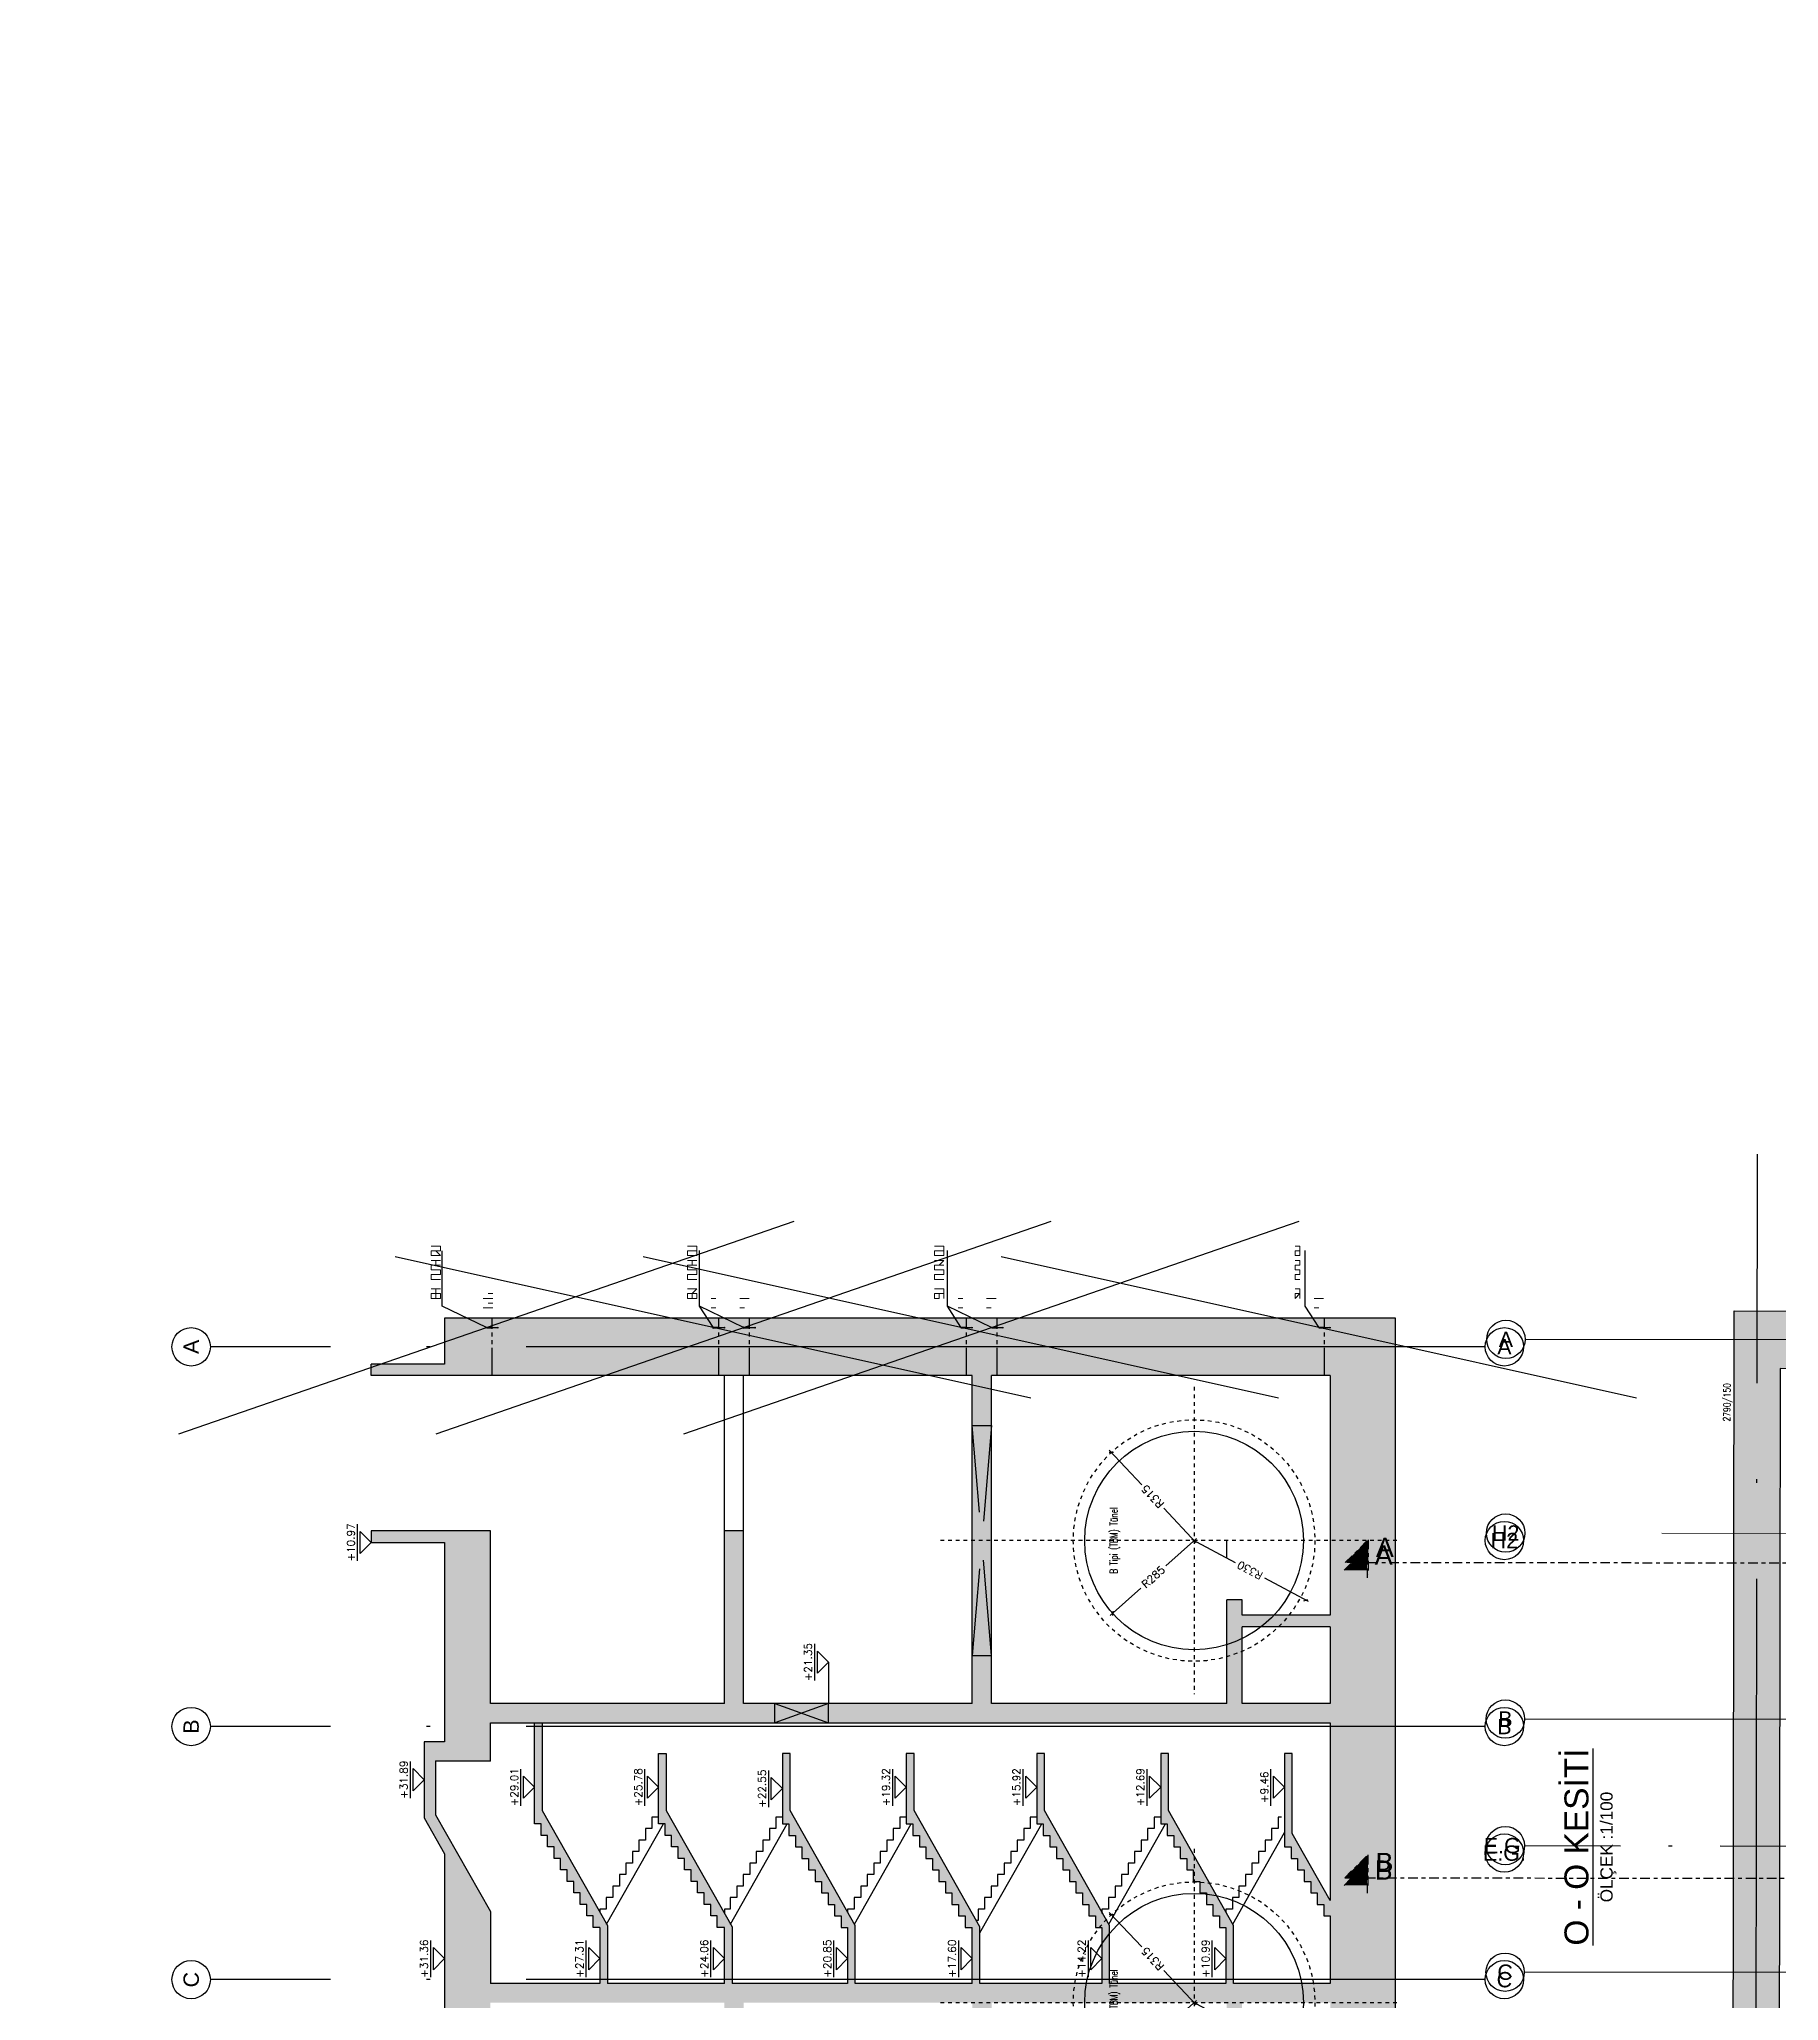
# Model space of a CAD drawing. Header units: millimetres. Extents: x 400382 to 401500, y 4543975 to 4544133.
# Drawn here: x 400678.3 to 400723.6, y 4544075.5 to 4544126.7 of the extents above; entities that cross this region are included whole.
import ezdxf
from ezdxf.enums import TextEntityAlignment as Align

# ---------------------------------------------------------------- set-up
doc = ezdxf.new("R2010")
doc.units = ezdxf.units.MM
for name, pattern in [('ACAD_ISO05W100', [33, 24, -3, 0, -3, 0, -3]), ('AKS', [3, 2.5, -0.25, 0, -0.25]), ('CENTER', [2, 1.25, -0.25, 0.25, -0.25]), ('CIZGI', [0.4, 0.25, -0.15]), ('CONTINU', [0]), ('DASHDOT2', [0.5, 0.25, -0.125, 0, -0.125]), ('HIDDEN', [0.375, 0.25, -0.125])]:
    doc.linetypes.add(name, pattern=pattern)
doc.layers.add('A-DETL', color=90, linetype='Continuous', lineweight=15)
for name, color, linetype in [('aks prota', 2, 'AKS'), ('caks prota', 4, 'Continuous'), ('görünüş prota', 4, 'Continuous'), ('iderzi_PROTA', 3, 'Continuous'), ('inşaat derzi prota', 11, 'Continuous'), ('kesik prota', 2, 'CIZGI'), ('kesit prota', 1, 'Continuous'), ('kesit tarama prota', 252, 'Continuous'), ('kolon tarama prota', 252, 'Continuous'), ('kot prota', 4, 'Continuous'), ('lkolon prota', 4, 'Continuous'), ('lperde prota', 4, 'Continuous'), ('merdiven prota', 2, 'Continuous'), ('not prota', 2, 'Continuous'), ('not çizgisi prota', 4, 'Continuous'), ('perde prota', 1, 'Continuous'), ('PRT-AL-TUNEL_EKSENI', 14, 'DASHDOT2'), ('PRT-CST-rc_level', 6, 'Continuous'), ('PRT-CST-rc_levermark', 4, 'Continuous'), ('skesit prota', 7, 'Continuous'), ('st_s_su tutucu', 2, 'Continuous'), ('st_s_ölçü', 4, 'Continuous'), ('t35 prota', 3, 'Continuous'), ('taks prota', 7, 'Continuous'), ('tkesit prota', 7, 'Continuous'), ('tplan prota', 7, 'Continuous')]:
    doc.layers.add(name, color=color, linetype=linetype)
doc.styles.add('Arial', font='Arial.ttf')
doc.styles.add('OLCU', font='romanstw.shx')
doc.styles.get("Standard").update_dxf_attribs({"font": 'Arial.ttf'})
doc.styles.add('TAKS', font='Arial Unicode.ttf')
doc.styles.add('TEXT250', font='romanstw.shx', dxfattribs={"width": 0.8, "height": 25})
doc.styles.add('tkolon', font='romanstw.shx')
doc.dimstyles.new('1-100', dxfattribs={"dimscale": 0.5, "dimtxt": 2, "dimasz": 7.5, "dimexe": 3, "dimexo": 5, "dimgap": 5, "dimtad": 3, "dimdec": 1, "dimlfac": 2, "dimzin": 9, "dimdsep": 46, "dimtxsty": 'Standard', "dimblk": 'OBLIQUE', "dimcen": 0.09, "dimclrd": 3, "dimclre": 3, "dimclrt": 1, "dimadec": 3, "dimazin": 0, "dimtfac": 1, "dimtdec": 1, "dimtofl": 0, "dimtmove": 0, "dimatfit": 3, "dimfxl": 4, "dimtolj": 1, "dimtzin": 0, "dimarcsym": 0})
doc.dimstyles.new('1-50', dxfattribs={"dimtxt": 10, "dimasz": 4, "dimexe": 4, "dimexo": 8, "dimgap": 4, "dimtad": 1, "dimdec": 1, "dimrnd": 0.05, "dimzin": 9, "dimdsep": 46, "dimtxsty": 'OLCU', "dimblk1": 'OBLIQUE', "dimblk2": 'OBLIQUE', "dimsah": 1, "dimcen": 2, "dimdle": 4, "dimclrd": 4, "dimclre": 4, "dimclrt": 3, "dimadec": 1, "dimazin": 0, "dimtfac": 1, "dimtdec": 1, "dimtix": 1, "dimtmove": 2, "dimatfit": 3, "dimldrblk": 'OBLIQUE', "dimfxl": 1, "dimtvp": 1, "dimtolj": 1, "dimtzin": 1, "dimarcsym": 0})

# ---------------------------------------------------------------- blocks, each defined once
blk = doc.blocks.new('_Oblique')
at = {"layer": 'st_s_ölçü', "lineweight": -2}
blk.add_line((-0.5, -0.5), (0.5, 0.5), dxfattribs=at)
blk = doc.blocks.new('*D9')
at = {"layer": 'DEFPOINTS', "color": 0, "transparency": 16777216}
for p in [(-455.8, 109.6), (-265.8, -102.9)]:
    blk.add_point(p, dxfattribs=at)
at = {"layer": 'st_s_ölçü', "color": 4, "lineweight": -2, "transparency": 16777216}
for p, q in [((-461.1, 115.6), (-389.9, 36)), ((-260.5, -108.8), (-331.6, -29.2))]:
    blk.add_line(p, q, dxfattribs=at)
at = {"layer": 'st_s_ölçü', "color": 4, "lineweight": -2, "transparency": 16777216, "xscale": 8, "yscale": 8, "zscale": 8, "rotation": 131.8058995973175}
blk.add_blockref('_Oblique', (-455.8, 109.6), dxfattribs=at)
at = {"layer": 'st_s_ölçü', "color": 3, "transparency": 16777216, "insert": (-360.8, 3.4), "char_height": 20, "attachment_point": 5, "rotation": 311.8059, "style": 'OLCU'}
blk.add_mtext('\\A1;R285', dxfattribs=at)
blk = doc.blocks.new('*D10')
at = {"layer": 'DEFPOINTS', "color": 0, "transparency": 16777216}
for p in [(-36.3, 113), (-265.8, -102.9)]:
    blk.add_point(p, dxfattribs=at)
at = {"layer": 'st_s_ölçü', "color": 4, "lineweight": -2, "transparency": 16777216}
for p, q in [((-30.5, 118.4), (-120.6, 33.7)), ((-271.6, -108.3), (-181.5, -23.6))]:
    blk.add_line(p, q, dxfattribs=at)
at = {"layer": 'st_s_ölçü', "color": 4, "lineweight": -2, "transparency": 16777216, "xscale": 8, "yscale": 8, "zscale": 8, "rotation": 43.24583088137385}
blk.add_blockref('_Oblique', (-36.3, 113), dxfattribs=at)
at = {"layer": 'st_s_ölçü', "color": 3, "transparency": 16777216, "insert": (-151.1, 5.1), "char_height": 20, "attachment_point": 5, "rotation": 43.2458, "style": 'OLCU'}
blk.add_mtext('\\A1;R315', dxfattribs=at)
blk = doc.blocks.new('*D11')
at = {"layer": 'DEFPOINTS', "color": 0, "transparency": 16777216}
for p in [(-265.8, -102.9), (-421, -394.1)]:
    blk.add_point(p, dxfattribs=at)
at = {"layer": 'lkolon prota', "color": 4, "lineweight": -2, "transparency": 16777216}
for p, q in [((-262, -95.8), (-322.9, -209.9)), ((-424.8, -401.1), (-364, -287))]:
    blk.add_line(p, q, dxfattribs=at)
at = {"layer": 'lkolon prota', "color": 4, "lineweight": -2, "transparency": 16777216, "xscale": 8, "yscale": 8, "zscale": 8, "rotation": 241.9351701811658}
blk.add_blockref('_Oblique', (-421, -394.1), dxfattribs=at)
at = {"layer": 'lkolon prota', "color": 3, "transparency": 16777216, "insert": (-343.4, -248.5), "char_height": 20, "attachment_point": 5, "rotation": 61.9352, "style": 'OLCU'}
blk.add_mtext('\\A1;R330', dxfattribs=at)
blk = doc.blocks.new('KOTK5')
at = {"layer": 'PRT-CST-rc_levermark'}
blk.add_line((217, 160), (-213, 160), dxfattribs=at)
blk.add_lwpolyline([(130, 130), (-130, 130), (0, 0)], close=True, dxfattribs=at)
at = {"layer": 'PRT-CST-rc_level', "style": 'OLCU'}
blk.add_attdef('000.00', text='', height=90, dxfattribs=at).set_placement((0, 193), align=Align.CENTER)
blk = doc.blocks.new('D')
at = {"layer": 'st_s_su tutucu', "linetype": 'CONTINU', "ltscale": 0.2}
for p, q in [((-39988, 52508), (-39993, 52508)), ((-39993, 52508), (-39993, 52507)), ((-39993, 52507), (-39991, 52506)), ((-39991, 52499), (-39992, 52499)), ((-39992, 52499), (-39992, 52498)), ((-39992, 52498), (-39991, 52498)), ((-39991, 52489), (-39992, 52489)), ((-39992, 52489), (-39992, 52488)), ((-39992, 52488), (-39991, 52488)), ((-39991, 52479), (-39992, 52479)), ((-39992, 52479), (-39992, 52478)), ((-39992, 52478), (-39991, 52478)), ((-39991, 52506), (-39991, 52499)), ((-39991, 52498), (-39991, 52489)), ((-39991, 52488), (-39991, 52479)), ((-39991, 52469), (-39991, 52478)), ((-39990, 52506), (-39988, 52507)), ((-39990, 52499), (-39990, 52506)), ((-39989, 52499), (-39990, 52499)), ((-39990, 52489), (-39990, 52498)), ((-39990, 52498), (-39989, 52498)), ((-39989, 52489), (-39990, 52489)), ((-39990, 52479), (-39990, 52488)), ((-39990, 52488), (-39989, 52488)), ((-39989, 52479), (-39990, 52479)), ((-39990, 52478), (-39989, 52478)), ((-39990, 52478), (-39990, 52469)), ((-39989, 52498), (-39989, 52499)), ((-39989, 52488), (-39989, 52489)), ((-39989, 52478), (-39989, 52479)), ((-39988, 52507), (-39988, 52508)), ((-39993, 52449), (-39991, 52450)), ((-39993, 52448), (-39993, 52449)), ((-39988, 52448), (-39993, 52448)), ((-39992, 52468), (-39992, 52469)), ((-39992, 52469), (-39991, 52469)), ((-39991, 52468), (-39992, 52468)), ((-39992, 52458), (-39992, 52459)), ((-39992, 52459), (-39991, 52459)), ((-39991, 52458), (-39992, 52458)), ((-39991, 52459), (-39991, 52468)), ((-39991, 52450), (-39991, 52458)), ((-39990, 52469), (-39989, 52469)), ((-39989, 52468), (-39990, 52468)), ((-39990, 52468), (-39990, 52459)), ((-39990, 52459), (-39989, 52459)), ((-39989, 52458), (-39990, 52458)), ((-39990, 52458), (-39990, 52450)), ((-39990, 52450), (-39988, 52449)), ((-39989, 52469), (-39989, 52468)), ((-39989, 52459), (-39989, 52458)), ((-39988, 52449), (-39988, 52448))]:
    blk.add_line(p, q, dxfattribs=at)
blk = doc.blocks.new('A$C127942D9')
at = {"layer": 'aks prota', "ltscale": 2}
blk.add_line((-265.793, -631.684), (-265.793, 559.681), dxfattribs=at)
at = {"layer": 'aks prota'}
blk.add_line((135.187, -102.854), (-666.774, -102.854), dxfattribs=at)
at = {"layer": 'görünüş prota', "color": 6, "linetype": 'CIZGI', "ltscale": 2}
blk.add_circle((-265.793, -102.854), 315, dxfattribs=at)
at = {"layer": 'görünüş prota', "color": 6}
blk.add_circle((-265.793, -102.854), 285, dxfattribs=at)
at = {"layer": 'not prota', "style": 'TEXT250', "width": 0.7}
blk.add_text('B Tipi (TBM) Tünel', height=20, dxfattribs=at).set_placement((-265.793, 106.819), align=Align.MIDDLE_CENTER)
at = {"layer": 'lkolon prota'}
dim = blk.add_radius_dim(center=(-265.793, -102.854), mpoint=(-421.048, -394.051), dimstyle='1-100', dxfattribs=at)
dim.commit()
dim.dimension.update_dxf_attribs({"geometry": '*D11', "text_midpoint": (-343.421, -248.453), "dimtype": 132})
at = {"layer": 'st_s_ölçü'}
for mpoint, picture, middle in [((-455.777, 109.587), '*D9', (-360.785, 3.366)), ((-36.341, 112.962), '*D10', (-151.067, 5.054))]:
    dim = blk.add_radius_dim(center=(-265.793, -102.854), mpoint=mpoint, dimstyle='1-100', dxfattribs=at)
    dim.commit()
    dim.dimension.update_dxf_attribs({"geometry": picture, "text_midpoint": middle, "dimtype": 132})

msp = doc.modelspace()

# ---------------------------------------------------------------- hatches: boundary and pattern name
at = {"layer": 'kesit tarama prota'}
h = msp.add_hatch(color=256, dxfattribs=at)
h.dxf.hatch_style = 1
h.paths.add_polyline_path([(400713.633, 4544093.35), (400688.843, 4544093.35), (400688.843, 4544092.15), (400686.933, 4544092.15), (400686.933, 4544091.85), (400702.603, 4544091.85), (400702.603, 4544083.3), (400696.643, 4544083.3), (400696.643, 4544087.8), (400696.143, 4544087.8), (400696.143, 4544083.3), (400690.043, 4544083.3), (400690.043, 4544087.8), (400686.933, 4544087.8), (400686.933, 4544087.5), (400688.843, 4544087.5), (400688.843, 4544082.3), (400688.313, 4544082.3), (400688.313, 4544080.318), (400688.843, 4544079.382), (400688.843, 4544065.45), (400713.633, 4544065.45)])
h.paths.add_polyline_path([(400711.933, 4544078.165), (400710.943, 4544079.912), (400710.943, 4544082), (400710.743, 4544082), (400710.743, 4544079.56), (400710.913, 4544079.56), (400710.913, 4544079.26), (400711.083, 4544079.26), (400711.083, 4544078.96), (400711.253, 4544078.96), (400711.253, 4544078.66), (400711.423, 4544078.66), (400711.423, 4544078.36), (400711.593, 4544078.36), (400711.593, 4544078.06), (400711.763, 4544078.06), (400711.763, 4544077.76), (400711.933, 4544077.76), (400711.933, 4544076), (400709.413, 4544076), (400709.413, 4544077.512), (400707.713, 4544080.512), (400707.713, 4544082), (400707.513, 4544082), (400707.513, 4544080.16), (400707.683, 4544080.16), (400707.683, 4544079.86), (400707.853, 4544079.86), (400707.853, 4544079.56), (400708.023, 4544079.56), (400708.023, 4544079.26), (400708.193, 4544079.26), (400708.193, 4544078.96), (400708.363, 4544078.96), (400708.363, 4544078.66), (400708.533, 4544078.66), (400708.533, 4544078.36), (400708.703, 4544078.36), (400708.703, 4544078.06), (400708.873, 4544078.06), (400708.873, 4544077.76), (400709.043, 4544077.76), (400709.043, 4544077.46), (400709.213, 4544077.46), (400709.213, 4544076), (400706.183, 4544076), (400706.183, 4544077.512), (400704.483, 4544080.512), (400704.483, 4544082), (400704.283, 4544082), (400704.283, 4544080.16), (400704.453, 4544080.16), (400704.453, 4544079.86), (400704.623, 4544079.86), (400704.623, 4544079.56), (400704.793, 4544079.56), (400704.793, 4544079.26), (400704.963, 4544079.26), (400704.963, 4544078.96), (400705.133, 4544078.96), (400705.133, 4544078.66), (400705.303, 4544078.66), (400705.303, 4544078.36), (400705.473, 4544078.36), (400705.473, 4544078.06), (400705.643, 4544078.06), (400705.643, 4544077.76), (400705.813, 4544077.76), (400705.813, 4544077.46), (400705.983, 4544077.46), (400705.983, 4544076), (400702.803, 4544076), (400702.803, 4544077.477), (400701.083, 4544080.512), (400701.083, 4544082), (400700.883, 4544082), (400700.883, 4544080.16), (400701.053, 4544080.16), (400701.053, 4544079.86), (400701.223, 4544079.86), (400701.223, 4544079.56), (400701.393, 4544079.56), (400701.393, 4544079.26), (400701.563, 4544079.26), (400701.563, 4544078.96), (400701.733, 4544078.96), (400701.733, 4544078.66), (400701.903, 4544078.66), (400701.903, 4544078.36), (400702.073, 4544078.36), (400702.073, 4544078.06), (400702.243, 4544078.06), (400702.243, 4544077.76), (400702.413, 4544077.76), (400702.413, 4544077.46), (400702.603, 4544077.46), (400702.603, 4544076), (400699.553, 4544076), (400699.553, 4544077.512), (400697.853, 4544080.512), (400697.853, 4544082), (400697.653, 4544082), (400697.653, 4544080.16), (400697.823, 4544080.16), (400697.823, 4544079.86), (400697.993, 4544079.86), (400697.993, 4544079.56), (400698.163, 4544079.56), (400698.163, 4544079.26), (400698.333, 4544079.26), (400698.333, 4544078.96), (400698.503, 4544078.96), (400698.503, 4544078.66), (400698.673, 4544078.66), (400698.673, 4544078.36), (400698.843, 4544078.36), (400698.843, 4544078.06), (400699.013, 4544078.06), (400699.013, 4544077.76), (400699.183, 4544077.76), (400699.183, 4544077.46), (400699.353, 4544077.46), (400699.353, 4544076), (400696.343, 4544076), (400696.343, 4544077.477), (400694.623, 4544080.512), (400694.623, 4544082), (400694.423, 4544082), (400694.423, 4544080.16), (400694.593, 4544080.16), (400694.593, 4544079.86), (400694.763, 4544079.86), (400694.763, 4544079.56), (400694.933, 4544079.56), (400694.933, 4544079.26), (400695.103, 4544079.26), (400695.103, 4544078.96), (400695.273, 4544078.96), (400695.273, 4544078.66), (400695.443, 4544078.66), (400695.443, 4544078.36), (400695.613, 4544078.36), (400695.613, 4544078.06), (400695.783, 4544078.06), (400695.783, 4544077.76), (400695.953, 4544077.76), (400695.953, 4544077.46), (400696.143, 4544077.46), (400696.143, 4544076), (400693.093, 4544076), (400693.093, 4544077.512), (400691.393, 4544080.512), (400691.393, 4544082.8), (400691.193, 4544082.8), (400691.193, 4544080.16), (400691.363, 4544080.16), (400691.363, 4544079.86), (400691.533, 4544079.86), (400691.533, 4544079.56), (400691.703, 4544079.56), (400691.703, 4544079.26), (400691.873, 4544079.26), (400691.873, 4544078.96), (400692.043, 4544078.96), (400692.043, 4544078.66), (400692.213, 4544078.66), (400692.213, 4544078.36), (400692.383, 4544078.36), (400692.383, 4544078.06), (400692.553, 4544078.06), (400692.553, 4544077.76), (400692.723, 4544077.76), (400692.723, 4544077.46), (400692.893, 4544077.46), (400692.893, 4544076), (400690.043, 4544076), (400690.043, 4544077.873), (400688.613, 4544080.397), (400688.613, 4544081.8), (400690.043, 4544081.8), (400690.043, 4544082.8), (400711.933, 4544082.8)], flags=16)
h.paths.add_polyline_path([(400711.933, 4544083.3), (400709.633, 4544083.3), (400709.633, 4544085.3), (400711.933, 4544085.3)], flags=16)
h.paths.add_polyline_path([(400711.933, 4544085.6), (400709.633, 4544085.6), (400709.633, 4544086), (400709.233, 4544086), (400709.233, 4544083.3), (400703.103, 4544083.3), (400703.103, 4544091.85), (400711.933, 4544091.85)], flags=16)
h.paths.add_polyline_path([(400711.933, 4544075.5), (400711.933, 4544073.5), (400709.633, 4544073.5), (400709.633, 4544075.5)], flags=16)
h.paths.add_polyline_path([(400709.233, 4544075.5), (400709.233, 4544072.8), (400709.633, 4544072.8), (400709.633, 4544073.2), (400711.933, 4544073.2), (400711.933, 4544066.95), (400703.103, 4544066.95), (400703.103, 4544075.5)], flags=16)
h.paths.add_polyline_path([(400702.603, 4544075.5), (400702.603, 4544066.95), (400696.643, 4544066.95), (400696.643, 4544075.5)], flags=16)
h.paths.add_polyline_path([(400696.143, 4544075.5), (400696.143, 4544066.95), (400690.043, 4544066.95), (400690.043, 4544075.5)], flags=16)
h = msp.add_hatch(color=256, dxfattribs=at)
h.dxf.hatch_style = 1
h.paths.add_polyline_path([(400712.892, 4544087.373), (400712.292, 4544086.773), (400712.892, 4544086.773)])
h = msp.add_hatch(color=256, dxfattribs=at)
h.dxf.hatch_style = 1
h.paths.add_polyline_path([(400712.924, 4544087.572), (400712.323, 4544086.973), (400712.923, 4544086.972)])
h = msp.add_hatch(color=256, dxfattribs=at)
h.dxf.hatch_style = 1
h.paths.add_polyline_path([(400712.892, 4544079.157), (400712.292, 4544078.557), (400712.892, 4544078.557)])
h = msp.add_hatch(color=256, dxfattribs=at)
h.dxf.hatch_style = 1
h.paths.add_polyline_path([(400712.914, 4544079.356), (400712.313, 4544078.757), (400712.913, 4544078.756)])
at = {"layer": 'kolon tarama prota'}
h = msp.add_hatch(color=256, dxfattribs=at)
h.dxf.hatch_style = 1
h.paths.add_polyline_path([(400787.123, 4544067.056), (400789.185, 4544065.554), (400722.426, 4544065.637), (400722.461, 4544093.537), (400744.727, 4544093.509), (400746.836, 4544096.404), (400748.048, 4544095.52), (400745.49, 4544092.008), (400723.659, 4544092.036), (400723.628, 4544067.136)])

# ---------------------------------------------------------------- linework, layer by layer
at = {"layer": 'A-DETL', "color": 1, "lineweight": 5}
msp.add_lwpolyline([(400720.575, 4544087.739), (400879.024, 4544087.542)], dxfattribs=at)
at = {"layer": 'aks prota', "ltscale": 10}
for p, q in [((400723.021, 4544061.553), (400723.066, 4544097.624)), ((400882.93, 4544092.587), (400717.011, 4544092.794)), ((400715.972, 4544092.6), (400682.742, 4544092.6)), ((400715.972, 4544082.7), (400682.742, 4544082.7)), ((400882.918, 4544082.687), (400716.999, 4544082.894)), ((400715.972, 4544076.1), (400682.742, 4544076.1)), ((400882.91, 4544076.087), (400716.991, 4544076.294))]:
    msp.add_line(p, q, dxfattribs=at)
at = {"layer": 'caks prota', "ltscale": 0.05}
for centre in [(400716.511, 4544092.795), (400682.242, 4544092.6), (400716.472, 4544092.6), (400716.505, 4544087.745), (400716.472, 4544087.55), (400682.242, 4544082.7), (400716.472, 4544082.7), (400716.499, 4544082.895), (400716.495, 4544079.595), (400716.472, 4544079.4), (400682.242, 4544076.1), (400716.472, 4544076.1), (400716.491, 4544076.295)]:
    msp.add_circle(centre, 0.5, dxfattribs=at)
at = {"layer": 'görünüş prota'}
for points in [[(400696.143, 4544087.8), (400696.143, 4544091.85)], [(400696.643, 4544087.792), (400696.643, 4544091.85)], [(400694.423, 4544080.34), (400694.253, 4544080.34), (400694.253, 4544080.04), (400694.083, 4544080.04), (400694.083, 4544079.74), (400693.913, 4544079.74), (400693.913, 4544079.44), (400693.743, 4544079.44), (400693.743, 4544079.14), (400693.573, 4544079.14), (400693.573, 4544078.84), (400693.403, 4544078.84), (400693.403, 4544078.54), (400693.233, 4544078.54), (400693.233, 4544078.24), (400693.063, 4544078.24), (400693.063, 4544077.94), (400692.893, 4544077.94), (400692.893, 4544077.865)], [(400693.072, 4544077.55), (400694.551, 4544080.16)], [(400697.653, 4544080.34), (400697.483, 4544080.34), (400697.483, 4544080.04), (400697.313, 4544080.04), (400697.313, 4544079.74), (400697.143, 4544079.74), (400697.143, 4544079.44), (400696.973, 4544079.44), (400696.973, 4544079.14), (400696.803, 4544079.14), (400696.803, 4544078.84), (400696.633, 4544078.84), (400696.633, 4544078.54), (400696.463, 4544078.54), (400696.463, 4544078.24), (400696.293, 4544078.24), (400696.293, 4544077.94), (400696.143, 4544077.94), (400696.143, 4544077.83)], [(400696.302, 4544077.55), (400697.781, 4544080.16)], [(400700.883, 4544080.34), (400700.713, 4544080.34), (400700.713, 4544080.04), (400700.543, 4544080.04), (400700.543, 4544079.74), (400700.373, 4544079.74), (400700.373, 4544079.44), (400700.203, 4544079.44), (400700.203, 4544079.14), (400700.033, 4544079.14), (400700.033, 4544078.84), (400699.863, 4544078.84), (400699.863, 4544078.54), (400699.693, 4544078.54), (400699.693, 4544078.24), (400699.523, 4544078.24), (400699.523, 4544077.94), (400699.353, 4544077.94), (400699.353, 4544077.865)], [(400699.532, 4544077.55), (400701.011, 4544080.16)], [(400704.283, 4544080.34), (400704.113, 4544080.34), (400704.113, 4544080.04), (400703.943, 4544080.04), (400703.943, 4544079.74), (400703.773, 4544079.74), (400703.773, 4544079.44), (400703.603, 4544079.44), (400703.603, 4544079.14), (400703.433, 4544079.14), (400703.433, 4544078.84), (400703.263, 4544078.84), (400703.263, 4544078.54), (400703.093, 4544078.54), (400703.093, 4544078.24), (400702.923, 4544078.24), (400702.923, 4544077.94), (400702.753, 4544077.94), (400702.753, 4544077.64), (400702.711, 4544077.64)], [(400702.803, 4544077.322), (400704.411, 4544080.16)], [(400707.513, 4544080.34), (400707.343, 4544080.34), (400707.343, 4544080.04), (400707.173, 4544080.04), (400707.173, 4544079.74), (400707.003, 4544079.74), (400707.003, 4544079.44), (400706.833, 4544079.44), (400706.833, 4544079.14), (400706.663, 4544079.14), (400706.663, 4544078.84), (400706.493, 4544078.84), (400706.493, 4544078.54), (400706.323, 4544078.54), (400706.323, 4544078.24), (400706.153, 4544078.24), (400706.153, 4544077.94), (400705.983, 4544077.94), (400705.983, 4544077.822)], [(400706.162, 4544077.55), (400707.641, 4544080.16)], [(400710.663, 4544080.34), (400710.573, 4544080.34), (400710.573, 4544080.04), (400710.403, 4544080.04), (400710.403, 4544079.74), (400710.233, 4544079.74), (400710.233, 4544079.44), (400710.063, 4544079.44), (400710.063, 4544079.14), (400709.893, 4544079.14), (400709.893, 4544078.84), (400709.723, 4544078.84), (400709.723, 4544078.54), (400709.553, 4544078.54), (400709.553, 4544078.24), (400709.383, 4544078.24), (400709.383, 4544077.94), (400709.213, 4544077.94), (400709.213, 4544077.865)], [(400709.392, 4544077.55), (400710.743, 4544079.934)]]:
    msp.add_lwpolyline(points, dxfattribs=at)
at = {"layer": 'iderzi_PROTA'}
msp.add_line((400709.233, 4544087.096), (400709.233, 4544087.55), dxfattribs=at)
at = {"layer": 'inşaat derzi prota', "linetype": 'ACAD_ISO05W100', "ltscale": 0.03}
for points in [[(400690.088, 4544091.85), (400690.088, 4544093.35)], [(400695.993, 4544091.85), (400695.993, 4544093.35)], [(400696.793, 4544091.85), (400696.793, 4544093.35)], [(400702.453, 4544091.85), (400702.453, 4544093.35)], [(400703.253, 4544091.85), (400703.253, 4544093.35)], [(400711.783, 4544091.85), (400711.783, 4544093.35)]]:
    msp.add_lwpolyline(points, dxfattribs=at)
at = {"layer": 'kesik prota', "ltscale": 10}
msp.add_lwpolyline([(400697.453, 4544082.8), (400697.453, 4544083.3), (400698.853, 4544082.8), (400698.853, 4544083.3), (400697.453, 4544082.8)], dxfattribs=at)
at = {"layer": 'kesit prota', "color": 1}
for p, q in [((400686.933, 4544091.85), (400686.933, 4544092.15)), ((400702.603, 4544091.85), (400686.933, 4544091.85)), ((400702.603, 4544083.3), (400702.603, 4544091.85)), ((400711.933, 4544091.85), (400703.103, 4544091.85)), ((400703.103, 4544083.3), (400703.103, 4544091.85)), ((400711.933, 4544091.85), (400711.933, 4544085.6)), ((400696.143, 4544083.3), (400696.143, 4544087.8)), ((400696.643, 4544087.8), (400696.143, 4544087.8)), ((400696.643, 4544083.3), (400696.643, 4544087.8)), ((400709.233, 4544083.3), (400709.233, 4544086)), ((400709.633, 4544086), (400709.233, 4544086)), ((400709.633, 4544085.6), (400709.633, 4544086)), ((400711.933, 4544085.6), (400709.633, 4544085.6)), ((400709.633, 4544083.3), (400709.633, 4544085.3)), ((400711.933, 4544085.3), (400709.633, 4544085.3)), ((400711.933, 4544085.3), (400711.933, 4544083.3)), ((400702.603, 4544083.3), (400696.643, 4544083.3)), ((400709.233, 4544083.3), (400703.103, 4544083.3)), ((400711.933, 4544083.3), (400709.633, 4544083.3)), ((400690.043, 4544081.8), (400690.043, 4544082.8)), ((400696.143, 4544076), (400696.143, 4544077.46)), ((400702.603, 4544076), (400702.603, 4544077.46)), ((400692.893, 4544076), (400690.043, 4544076)), ((400696.143, 4544076), (400693.093, 4544076)), ((400699.353, 4544076), (400696.343, 4544076)), ((400702.603, 4544076), (400699.553, 4544076)), ((400705.983, 4544076), (400702.803, 4544076)), ((400709.213, 4544076), (400706.183, 4544076))]:
    msp.add_line(p, q, dxfattribs=at)
for points in [[(400696.143, 4544083.3), (400690.043, 4544083.3), (400690.043, 4544087.8), (400686.933, 4544087.8), (400686.933, 4544087.5), (400688.843, 4544087.5), (400688.843, 4544082.3), (400688.313, 4544082.3), (400688.313, 4544080.318), (400688.843, 4544079.382), (400688.843, 4544065.45), (400713.633, 4544065.45), (400713.633, 4544093.35), (400688.843, 4544093.35), (400688.843, 4544092.15), (400686.933, 4544092.15)], [(400690.043, 4544082.8), (400711.933, 4544082.8), (400711.933, 4544078.165), (400710.943, 4544079.912), (400710.943, 4544082), (400710.743, 4544082), (400710.743, 4544079.56), (400710.913, 4544079.56), (400710.913, 4544079.26), (400711.083, 4544079.26), (400711.083, 4544078.96), (400711.253, 4544078.96), (400711.253, 4544078.66), (400711.423, 4544078.66), (400711.423, 4544078.36), (400711.593, 4544078.36), (400711.593, 4544078.06), (400711.763, 4544078.06), (400711.763, 4544077.76), (400711.933, 4544077.76), (400711.933, 4544076), (400709.413, 4544076)], [(400692.893, 4544077.46), (400692.723, 4544077.46), (400692.723, 4544077.76), (400692.553, 4544077.76), (400692.553, 4544078.06), (400692.383, 4544078.06), (400692.383, 4544078.36), (400692.213, 4544078.36), (400692.213, 4544078.66), (400692.043, 4544078.66), (400692.043, 4544078.96), (400691.873, 4544078.96), (400691.873, 4544079.26), (400691.703, 4544079.26), (400691.703, 4544079.56), (400691.533, 4544079.56), (400691.533, 4544079.86), (400691.363, 4544079.86), (400691.363, 4544080.16), (400691.193, 4544080.16), (400691.193, 4544082.8), (400691.393, 4544082.8), (400691.393, 4544080.512), (400693.093, 4544077.512), (400693.093, 4544076)], [(400696.143, 4544077.46), (400695.953, 4544077.46), (400695.953, 4544077.76), (400695.783, 4544077.76), (400695.783, 4544078.06), (400695.613, 4544078.06), (400695.613, 4544078.36), (400695.443, 4544078.36), (400695.443, 4544078.66), (400695.273, 4544078.66), (400695.273, 4544078.96), (400695.103, 4544078.96), (400695.103, 4544079.26), (400694.933, 4544079.26), (400694.933, 4544079.56), (400694.763, 4544079.56), (400694.763, 4544079.86), (400694.593, 4544079.86), (400694.593, 4544080.16), (400694.423, 4544080.16), (400694.423, 4544082), (400694.623, 4544082), (400694.623, 4544080.512), (400696.343, 4544077.477), (400696.343, 4544076)], [(400699.553, 4544076), (400699.553, 4544077.512), (400697.853, 4544080.512), (400697.853, 4544082), (400697.653, 4544082), (400697.653, 4544080.16), (400697.823, 4544080.16), (400697.823, 4544079.86), (400697.993, 4544079.86), (400697.993, 4544079.56), (400698.163, 4544079.56), (400698.163, 4544079.26), (400698.333, 4544079.26), (400698.333, 4544078.96), (400698.503, 4544078.96), (400698.503, 4544078.66), (400698.673, 4544078.66), (400698.673, 4544078.36), (400698.843, 4544078.36), (400698.843, 4544078.06), (400699.013, 4544078.06), (400699.013, 4544077.76), (400699.183, 4544077.76), (400699.183, 4544077.46), (400699.353, 4544077.46), (400699.353, 4544076)], [(400702.803, 4544076), (400702.803, 4544077.477), (400701.083, 4544080.512), (400701.083, 4544082), (400700.883, 4544082), (400700.883, 4544080.16), (400701.053, 4544080.16), (400701.053, 4544079.86), (400701.223, 4544079.86), (400701.223, 4544079.56), (400701.393, 4544079.56), (400701.393, 4544079.26), (400701.563, 4544079.26), (400701.563, 4544078.96), (400701.733, 4544078.96), (400701.733, 4544078.66), (400701.903, 4544078.66), (400701.903, 4544078.36), (400702.073, 4544078.36), (400702.073, 4544078.06), (400702.243, 4544078.06), (400702.243, 4544077.76), (400702.413, 4544077.76), (400702.413, 4544077.46), (400702.603, 4544077.46)], [(400706.183, 4544076), (400706.183, 4544077.512), (400704.483, 4544080.512), (400704.483, 4544082), (400704.283, 4544082), (400704.283, 4544080.16), (400704.453, 4544080.16), (400704.453, 4544079.86), (400704.623, 4544079.86), (400704.623, 4544079.56), (400704.793, 4544079.56), (400704.793, 4544079.26), (400704.963, 4544079.26), (400704.963, 4544078.96), (400705.133, 4544078.96), (400705.133, 4544078.66), (400705.303, 4544078.66), (400705.303, 4544078.36), (400705.473, 4544078.36), (400705.473, 4544078.06), (400705.643, 4544078.06), (400705.643, 4544077.76), (400705.813, 4544077.76), (400705.813, 4544077.46), (400705.983, 4544077.46), (400705.983, 4544076)], [(400709.413, 4544076), (400709.413, 4544077.512), (400707.713, 4544080.512), (400707.713, 4544082), (400707.513, 4544082), (400707.513, 4544080.16), (400707.683, 4544080.16), (400707.683, 4544079.86), (400707.853, 4544079.86), (400707.853, 4544079.56), (400708.023, 4544079.56), (400708.023, 4544079.26), (400708.193, 4544079.26), (400708.193, 4544078.96), (400708.363, 4544078.96), (400708.363, 4544078.66), (400708.533, 4544078.66), (400708.533, 4544078.36), (400708.703, 4544078.36), (400708.703, 4544078.06), (400708.873, 4544078.06), (400708.873, 4544077.76), (400709.043, 4544077.76), (400709.043, 4544077.46), (400709.213, 4544077.46), (400709.213, 4544076)], [(400688.613, 4544081.806), (400688.613, 4544080.397), (400690.043, 4544077.873), (400690.043, 4544076)], [(400690.043, 4544081.8), (400688.613, 4544081.8)], [(400692.893, 4544077.46), (400692.893, 4544076)]]:
    msp.add_lwpolyline(points, dxfattribs=at)
at = {"layer": 'kot prota', "linetype": 'CONTINU', "ltscale": 0.1}
msp.add_lwpolyline([(400698.853, 4544084.379), (400698.853, 4544083.3)], dxfattribs=at)
at = {"layer": 'merdiven prota', "linetype": 'HIDDEN', "ltscale": 10}
msp.add_lwpolyline([(400702.603, 4544090.55), (400703.103, 4544090.55), (400702.603, 4544084.55), (400703.103, 4544084.55), (400702.603, 4544090.55)], dxfattribs=at)
at = {"layer": 'perde prota'}
msp.add_lwpolyline([(400787.123, 4544067.056), (400789.185, 4544065.554), (400722.426, 4544065.637), (400722.461, 4544093.537), (400744.727, 4544093.509), (400746.836, 4544096.404), (400748.048, 4544095.52), (400745.49, 4544092.008), (400723.659, 4544092.036), (400723.628, 4544067.136)], close=True, dxfattribs=at)
at = {"layer": 'PRT-AL-TUNEL_EKSENI', "ltscale": 10}
msp.add_line((400716.995, 4544079.594), (400882.914, 4544079.387), dxfattribs=at)
at = {"layer": 'skesit prota', "linetype": 'CENTER', "ltscale": 0.2}
for p, q in [((400712.292, 4544086.773), (400712.892, 4544087.373)), ((400712.323, 4544086.973), (400712.924, 4544087.572)), ((400712.892, 4544087.373), (400712.892, 4544086.473)), ((400712.924, 4544087.572), (400712.923, 4544086.672)), ((400712.292, 4544078.557), (400712.892, 4544079.157)), ((400712.313, 4544078.757), (400712.914, 4544079.356)), ((400712.892, 4544079.157), (400712.892, 4544078.257)), ((400712.914, 4544079.356), (400712.913, 4544078.456))]:
    msp.add_line(p, q, dxfattribs=at)
for points in [[(400788.902, 4544126.693), (400759.924, 4544086.914), (400712.323, 4544086.973)], [(400712.313, 4544078.757), (400879.094, 4544078.548)]]:
    msp.add_lwpolyline(points, dxfattribs=at)
at = {"layer": 'st_s_ölçü', "color": 6, "lineweight": 0}
for points in [[(400688.495, 4544095.101), (400688.618, 4544095.101), (400688.742, 4544095.101), (400688.742, 4544095.225), (400688.618, 4544095.225), (400688.495, 4544095.225)], [(400688.495, 4544095.101), (400688.495, 4544094.978), (400688.618, 4544094.978), (400688.742, 4544094.978), (400688.618, 4544095.101)], [(400688.495, 4544094.73), (400688.618, 4544094.73), (400688.618, 4544094.854), (400688.742, 4544094.854), (400688.618, 4544094.854), (400688.495, 4544094.854)], [(400695.178, 4544095.101), (400695.301, 4544095.101), (400695.425, 4544095.101), (400695.425, 4544095.225), (400695.301, 4544095.225), (400695.178, 4544095.225)], [(400695.178, 4544095.101), (400695.178, 4544094.978), (400695.301, 4544094.978), (400695.425, 4544094.978), (400695.425, 4544095.101), (400695.301, 4544095.101)], [(400695.178, 4544094.73), (400695.301, 4544094.73), (400695.301, 4544094.854), (400695.425, 4544094.854), (400695.301, 4544094.854), (400695.178, 4544094.854)], [(400701.613, 4544095.101), (400701.737, 4544095.101), (400701.861, 4544095.101), (400701.861, 4544095.225), (400701.737, 4544095.225), (400701.613, 4544095.225)], [(400701.737, 4544095.101), (400701.613, 4544095.101), (400701.613, 4544094.978), (400701.737, 4544094.978), (400701.861, 4544094.978), (400701.861, 4544095.101)], [(400701.613, 4544094.73), (400701.737, 4544094.73), (400701.861, 4544094.854), (400701.737, 4544094.854), (400701.613, 4544094.854)], [(400711.019, 4544095.101), (400711.143, 4544095.101), (400711.143, 4544095.225), (400711.019, 4544095.225)], [(400711.019, 4544095.101), (400711.019, 4544094.978), (400711.143, 4544094.978), (400711.143, 4544095.101)], [(400711.019, 4544094.73), (400711.143, 4544094.73), (400711.143, 4544094.854), (400711.019, 4544094.854)], [(400688.495, 4544094.73), (400688.742, 4544094.73)], [(400688.495, 4544094.606), (400688.495, 4544094.73)], [(400688.495, 4544094.482), (400688.618, 4544094.482), (400688.742, 4544094.482), (400688.742, 4544094.606), (400688.618, 4544094.606), (400688.495, 4544094.606)], [(400688.495, 4544094.359), (400688.495, 4544094.482)], [(400688.495, 4544094.359), (400688.742, 4544094.359)], [(400695.178, 4544094.73), (400695.425, 4544094.73)], [(400695.178, 4544094.606), (400695.178, 4544094.73)], [(400695.178, 4544094.482), (400695.301, 4544094.482), (400695.425, 4544094.482), (400695.425, 4544094.606), (400695.301, 4544094.606), (400695.178, 4544094.606)], [(400695.178, 4544094.359), (400695.178, 4544094.482)], [(400695.178, 4544094.359), (400695.425, 4544094.359)], [(400701.613, 4544094.73), (400701.861, 4544094.73)], [(400701.613, 4544094.606), (400701.613, 4544094.73)], [(400701.613, 4544094.482), (400701.737, 4544094.482), (400701.861, 4544094.482), (400701.861, 4544094.606), (400701.737, 4544094.606), (400701.613, 4544094.606)], [(400701.613, 4544094.359), (400701.613, 4544094.482)], [(400701.613, 4544094.359), (400701.861, 4544094.359)], [(400711.019, 4544094.73), (400711.143, 4544094.73)], [(400711.019, 4544094.606), (400711.019, 4544094.73)], [(400711.019, 4544094.482), (400711.143, 4544094.482), (400711.143, 4544094.606), (400711.019, 4544094.606)], [(400711.019, 4544094.359), (400711.019, 4544094.482)], [(400711.019, 4544094.359), (400711.143, 4544094.359)], [(400688.495, 4544093.987), (400688.618, 4544093.987), (400688.618, 4544094.111), (400688.742, 4544094.111), (400688.618, 4544094.111), (400688.495, 4544094.111)], [(400688.495, 4544093.987), (400688.495, 4544093.864), (400688.618, 4544093.864), (400688.618, 4544093.987), (400688.742, 4544093.987), (400688.742, 4544093.864), (400688.618, 4544093.864)], [(400695.178, 4544093.987), (400695.301, 4544093.987), (400695.425, 4544094.111), (400695.301, 4544094.111), (400695.178, 4544094.111)], [(400695.178, 4544093.987), (400695.178, 4544093.864), (400695.301, 4544093.864), (400695.301, 4544093.987), (400695.425, 4544093.987), (400695.425, 4544093.864), (400695.301, 4544093.864)], [(400701.613, 4544093.987), (400701.737, 4544093.987), (400701.861, 4544093.987), (400701.861, 4544094.111), (400701.737, 4544094.111), (400701.613, 4544094.111)], [(400701.737, 4544093.987), (400701.613, 4544093.987), (400701.613, 4544093.864), (400701.737, 4544093.864), (400701.737, 4544093.987), (400701.861, 4544093.987), (400701.861, 4544093.864)], [(400711.019, 4544093.987), (400711.143, 4544093.987), (400711.143, 4544094.111), (400711.019, 4544094.111)], [(400711.019, 4544093.987), (400711.019, 4544093.864), (400711.143, 4544093.987), (400711.143, 4544093.864)], [(400689.856, 4544093.616), (400689.98, 4544093.616)], [(400695.796, 4544093.616), (400695.92, 4544093.616)], [(400696.539, 4544093.616), (400696.663, 4544093.616), (400696.539, 4544093.616), (400696.663, 4544093.616)], [(400702.232, 4544093.616), (400702.356, 4544093.616)]]:
    msp.add_lwpolyline(points, dxfattribs=at)
for points in [[(400690.103, 4544093.864), (400689.856, 4544093.864), (400689.98, 4544093.864), (400690.103, 4544093.864)], [(400689.98, 4544093.987), (400690.103, 4544093.987), (400689.98, 4544093.987)], [(400689.98, 4544093.74), (400690.103, 4544093.74), (400689.98, 4544093.74)], [(400695.92, 4544093.864), (400695.796, 4544093.864), (400695.92, 4544093.864)], [(400696.786, 4544093.864), (400696.539, 4544093.864), (400696.663, 4544093.864), (400696.786, 4544093.864)], [(400702.356, 4544093.864), (400702.232, 4544093.864), (400702.356, 4544093.864)], [(400703.222, 4544093.864), (400702.974, 4544093.864), (400703.098, 4544093.864), (400703.222, 4544093.864)], [(400711.761, 4544093.864), (400711.514, 4544093.864), (400711.638, 4544093.864), (400711.761, 4544093.864)], [(400689.98, 4544093.616), (400690.103, 4544093.616), (400689.98, 4544093.616)], [(400703.098, 4544093.616), (400702.974, 4544093.616), (400703.098, 4544093.616)], [(400711.638, 4544093.616), (400711.514, 4544093.616), (400711.638, 4544093.616)]]:
    msp.add_lwpolyline(points, close=True, dxfattribs=at)

# ---------------------------------------------------------------- block references
at = {"layer": 'aks prota', "ltscale": 10, "xscale": 0.01, "yscale": 0.01, "zscale": 0.01, "rotation": 90}
for p in [(400707.355, 4544090.208), (400707.355, 4544078.158)]:
    msp.add_blockref('A$C127942D9', p, dxfattribs=at)
at = {"layer": 'kot prota', "linetype": 'CONTINU', "ltscale": 0.1}
ref = msp.add_blockref('KOTK5', (400686.933, 4544087.5), dxfattribs=dict(at, xscale=-0.002222222222222222, yscale=0.002222222222222222, zscale=0.002222222222222222, rotation=89.9999999999036))
ref.add_attrib('000.00', '+10.97', dxfattribs={"layer": 'PRT-CST-rc_level', "height": 0.2, "rotation": 90, "style": 'OLCU'}).set_placement((400686.504, 4544087.5), align=Align.CENTER)
ref = msp.add_blockref('KOTK5', (400698.853, 4544084.379), dxfattribs=dict(at, xscale=-0.002222222222222222, yscale=0.002222222222222222, zscale=0.002222222222222222, rotation=89.9999999999036))
ref.add_attrib('000.00', '+21.35', dxfattribs={"layer": 'PRT-CST-rc_level', "height": 0.2, "rotation": 90, "style": 'OLCU'}).set_placement((400698.424, 4544084.379), align=Align.CENTER)
ref = msp.add_blockref('KOTK5', (400688.313, 4544081.313), dxfattribs=dict(at, xscale=-0.002222222222222222, yscale=0.002222222222222222, zscale=0.002222222222222222, rotation=89.9999999999036))
ref.add_attrib('000.00', '+31.89', dxfattribs={"layer": 'PRT-CST-rc_level', "height": 0.2, "rotation": 90, "style": 'OLCU'}).set_placement((400687.884, 4544081.313), align=Align.CENTER)
ref = msp.add_blockref('KOTK5', (400691.193, 4544081.118), dxfattribs=dict(at, xscale=-0.002222222222222222, yscale=0.002222222222222222, zscale=0.002222222222222222, rotation=89.9999999999036))
ref.add_attrib('000.00', '+29.01', dxfattribs={"layer": 'PRT-CST-rc_level', "height": 0.2, "rotation": 90, "style": 'OLCU'}).set_placement((400690.764, 4544081.118), align=Align.CENTER)
ref = msp.add_blockref('KOTK5', (400694.423, 4544081.118), dxfattribs=dict(at, xscale=-0.002222222222222222, yscale=0.002222222222222222, zscale=0.002222222222222222, rotation=89.9999999999036))
ref.add_attrib('000.00', '+25.78', dxfattribs={"layer": 'PRT-CST-rc_level', "height": 0.2, "rotation": 90, "style": 'OLCU'}).set_placement((400693.994, 4544081.118), align=Align.CENTER)
ref = msp.add_blockref('KOTK5', (400697.653, 4544081.08), dxfattribs=dict(at, xscale=-0.002222222222222222, yscale=0.002222222222222222, zscale=0.002222222222222222, rotation=89.9999999999036))
ref.add_attrib('000.00', '+22.55', dxfattribs={"layer": 'PRT-CST-rc_level', "height": 0.2, "rotation": 90, "style": 'OLCU'}).set_placement((400697.224, 4544081.08), align=Align.CENTER)
ref = msp.add_blockref('KOTK5', (400700.883, 4544081.118), dxfattribs=dict(at, xscale=-0.002222222222222222, yscale=0.002222222222222222, zscale=0.002222222222222222, rotation=89.9999999999036))
ref.add_attrib('000.00', '+19.32', dxfattribs={"layer": 'PRT-CST-rc_level', "height": 0.2, "rotation": 90, "style": 'OLCU'}).set_placement((400700.454, 4544081.118), align=Align.CENTER)
ref = msp.add_blockref('KOTK5', (400704.283, 4544081.118), dxfattribs=dict(at, xscale=-0.002222222222222222, yscale=0.002222222222222222, zscale=0.002222222222222222, rotation=89.9999999999036))
ref.add_attrib('000.00', '+15.92', dxfattribs={"layer": 'PRT-CST-rc_level', "height": 0.2, "rotation": 90, "style": 'OLCU'}).set_placement((400703.854, 4544081.118), align=Align.CENTER)
ref = msp.add_blockref('KOTK5', (400707.513, 4544081.118), dxfattribs=dict(at, xscale=-0.002222222222222222, yscale=0.002222222222222222, zscale=0.002222222222222222, rotation=89.9999999999036))
ref.add_attrib('000.00', '+12.69', dxfattribs={"layer": 'PRT-CST-rc_level', "height": 0.2, "rotation": 90, "style": 'OLCU'}).set_placement((400707.084, 4544081.118), align=Align.CENTER)
ref = msp.add_blockref('KOTK5', (400710.743, 4544081.118), dxfattribs=dict(at, xscale=-0.002222222222222222, yscale=0.002222222222222222, zscale=0.002222222222222222, rotation=89.9999999999036))
ref.add_attrib('000.00', '+9.46', dxfattribs={"layer": 'PRT-CST-rc_level', "height": 0.2, "rotation": 90, "style": 'OLCU'}).set_placement((400710.314, 4544081.118), align=Align.CENTER)
ref = msp.add_blockref('KOTK5', (400688.843, 4544076.649), dxfattribs=dict(at, xscale=-0.002222222222222222, yscale=0.002222222222222222, zscale=0.002222222222222222, rotation=89.9999999999036))
ref.add_attrib('000.00', '+31.36', dxfattribs={"layer": 'PRT-CST-rc_level', "height": 0.2, "rotation": 90, "style": 'OLCU'}).set_placement((400688.414, 4544076.649), align=Align.CENTER)
ref = msp.add_blockref('KOTK5', (400692.893, 4544076.649), dxfattribs=dict(at, xscale=-0.002222222222222222, yscale=0.002222222222222222, zscale=0.002222222222222222, rotation=89.9999999999036))
ref.add_attrib('000.00', '+27.31', dxfattribs={"layer": 'PRT-CST-rc_level', "height": 0.2, "rotation": 90, "style": 'OLCU'}).set_placement((400692.464, 4544076.649), align=Align.CENTER)
ref = msp.add_blockref('KOTK5', (400696.143, 4544076.649), dxfattribs=dict(at, xscale=-0.002222222222222222, yscale=0.002222222222222222, zscale=0.002222222222222222, rotation=89.9999999999036))
ref.add_attrib('000.00', '+24.06', dxfattribs={"layer": 'PRT-CST-rc_level', "height": 0.2, "rotation": 90, "style": 'OLCU'}).set_placement((400695.714, 4544076.649), align=Align.CENTER)
ref = msp.add_blockref('KOTK5', (400699.353, 4544076.649), dxfattribs=dict(at, xscale=-0.002222222222222222, yscale=0.002222222222222222, zscale=0.002222222222222222, rotation=89.9999999999036))
ref.add_attrib('000.00', '+20.85', dxfattribs={"layer": 'PRT-CST-rc_level', "height": 0.2, "rotation": 90, "style": 'OLCU'}).set_placement((400698.924, 4544076.649), align=Align.CENTER)
ref = msp.add_blockref('KOTK5', (400702.603, 4544076.649), dxfattribs=dict(at, xscale=-0.002222222222222222, yscale=0.002222222222222222, zscale=0.002222222222222222, rotation=89.9999999999036))
ref.add_attrib('000.00', '+17.60', dxfattribs={"layer": 'PRT-CST-rc_level', "height": 0.2, "rotation": 90, "style": 'OLCU'}).set_placement((400702.174, 4544076.649), align=Align.CENTER)
ref = msp.add_blockref('KOTK5', (400705.983, 4544076.649), dxfattribs=dict(at, xscale=-0.002222222222222222, yscale=0.002222222222222222, zscale=0.002222222222222222, rotation=89.9999999999036))
ref.add_attrib('000.00', '+14.22', dxfattribs={"layer": 'PRT-CST-rc_level', "height": 0.2, "rotation": 90, "style": 'OLCU'}).set_placement((400705.554, 4544076.649), align=Align.CENTER)
ref = msp.add_blockref('KOTK5', (400709.213, 4544076.649), dxfattribs=dict(at, xscale=-0.002222222222222222, yscale=0.002222222222222222, zscale=0.002222222222222222, rotation=89.9999999999036))
ref.add_attrib('000.00', '+10.99', dxfattribs={"layer": 'PRT-CST-rc_level', "height": 0.2, "rotation": 90, "style": 'OLCU'}).set_placement((400708.784, 4544076.649), align=Align.CENTER)
at = {"layer": 'st_s_ölçü', "xscale": -0.004999999999999998, "yscale": 0.004999999999999998, "zscale": 0.004999999999999998, "rotation": 270}
for p in [(400427.697, 4544293.051), (400433.602, 4544293.051), (400434.402, 4544293.051), (400440.062, 4544293.051), (400440.862, 4544293.051), (400449.392, 4544293.051)]:
    msp.add_blockref('D', p, dxfattribs=at)

# ---------------------------------------------------------------- texts
at = {"layer": 'lperde prota', "style": 'tkolon', "width": 0.8}
msp.add_text('2790/150', height=0.18, rotation=89.568, dxfattribs=at).set_placement((400722.268, 4544090.654), align=Align.MIDDLE_LEFT)
at = {"layer": 't35 prota', "style": 'Arial'}
msp.add_text('ÖLÇEK :1/100', height=0.32, rotation=90.0118, dxfattribs=at).set_placement((400719.148, 4544079.558), align=Align.MIDDLE)
at = {"layer": 'taks prota', "style": 'TAKS'}
for s, rotation, p in [('A', 89.5052, (400682.242, 4544092.6)), ('A', 359.9285, (400716.511, 4544092.795)), ('H2', 359.9285, (400716.505, 4544087.745)), ('B', 359.9285, (400716.499, 4544082.895)), ('B', 89.5052, (400682.242, 4544082.7)), ('E.G.', 359.9285, (400716.495, 4544079.595)), ('C', 359.9285, (400716.491, 4544076.295)), ('C', 89.5052, (400682.242, 4544076.1))]:
    msp.add_text(s, height=0.4, rotation=rotation, dxfattribs=at).set_placement(p, align=Align.MIDDLE_CENTER)
for s, p in [('A', (400716.472, 4544092.6)), ('H2', (400716.472, 4544087.55)), ('B', (400716.472, 4544082.7)), ('E.G.', (400716.472, 4544079.4)), ('C', (400716.472, 4544076.1))]:
    msp.add_text(s, height=0.4, dxfattribs=at).set_placement(p, align=Align.MIDDLE_CENTER)
at = {"layer": 'tkesit prota', "style": 'Arial'}
for s, p in [('A', (400713.124, 4544087.122)), ('B', (400713.113, 4544078.906))]:
    msp.add_text(s, height=0.5, rotation=359.9285, dxfattribs=at).set_placement(p)
for s, p in [('A', (400713.092, 4544086.923)), ('B', (400713.092, 4544078.707))]:
    msp.add_text(s, height=0.5, dxfattribs=at).set_placement(p)
at = {"layer": 'tplan prota', "style": 'Arial'}
msp.add_text('%%UO - O KESİTİ', height=0.625, rotation=90.0118, dxfattribs=at).set_placement((400718.273, 4544079.558), align=Align.MIDDLE)

# ---------------------------------------------------------------- leaders
at = {"layer": 'not çizgisi prota'}
for points in [[(400695.844, 4544093.112), (400695.493, 4544093.664), (400695.493, 4544095.114)], [(400702.304, 4544093.112), (400701.953, 4544093.664), (400701.953, 4544095.114)], [(400711.634, 4544093.112), (400711.283, 4544093.664), (400711.283, 4544095.114)], [(400689.938, 4544093.105), (400688.788, 4544093.664), (400688.788, 4544095.102)], [(400696.643, 4544093.105), (400695.493, 4544093.664), (400695.493, 4544095.102)], [(400703.103, 4544093.105), (400701.953, 4544093.664), (400701.953, 4544095.102)]]:
    msp.add_leader(points, dimstyle='1-50', override={"dimasz": 12, "dimgap": 4, "dimtad": 0}, dxfattribs=at)

doc.saveas('drawing.dxf')
